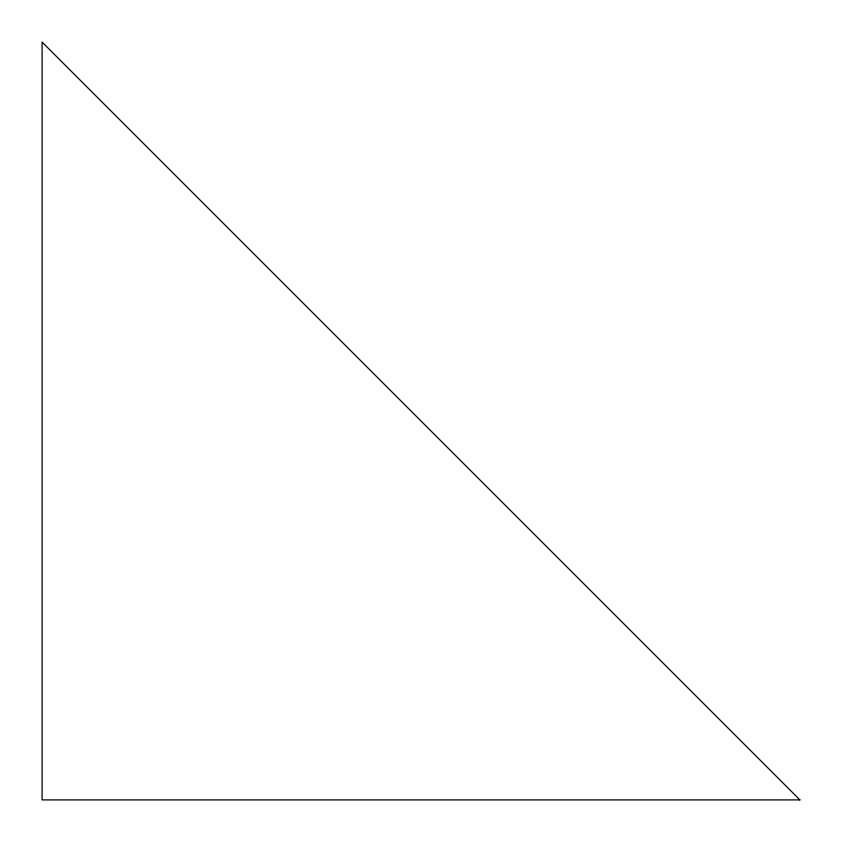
<?xml version="1.0" encoding="UTF-8"?>
<svg xmlns="http://www.w3.org/2000/svg" width="842" height="842" viewBox="0 0 842 842"><rect width="100%" height="100%" fill="white"/><g stroke="black" fill="none" stroke-linecap="round" stroke-linejoin="round"><path stroke-width="1.26" d="M799.9 799.9L42.1 799.9L42.1 42.1L799.9 799.9"/></g></svg>
